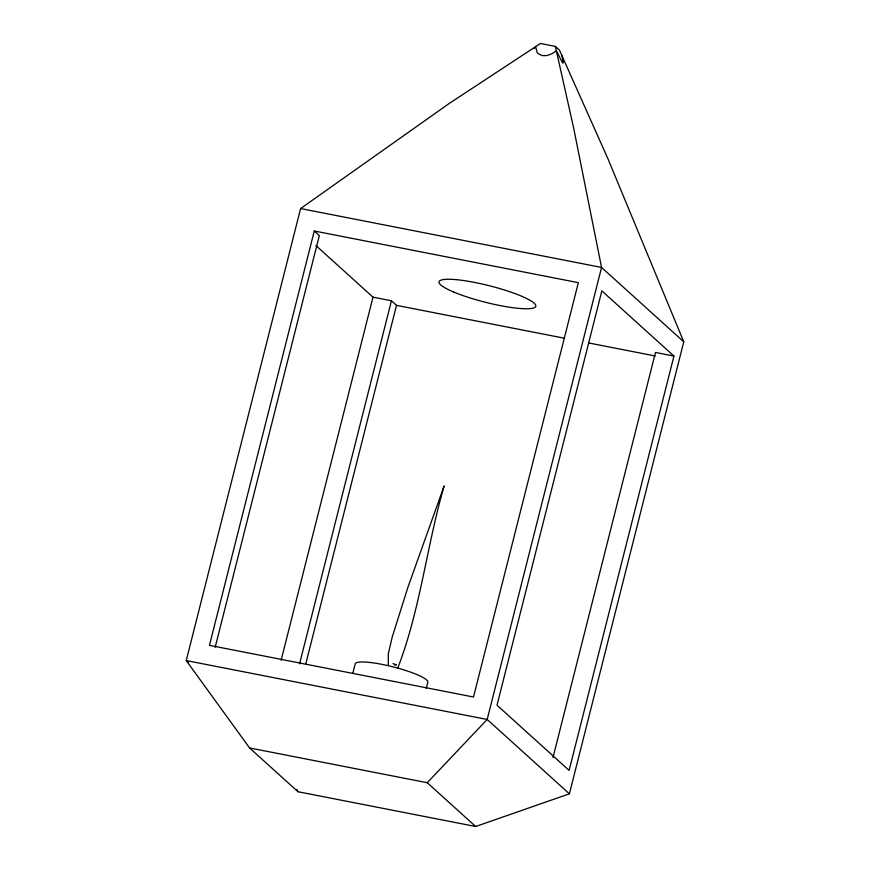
<?xml version="1.0" encoding="UTF-8"?>
<svg xmlns="http://www.w3.org/2000/svg" width="870" height="870" viewBox="0 0 870 870"><rect width="100%" height="100%" fill="white"/><g stroke="black" fill="none" stroke-linecap="round" stroke-linejoin="round"><path stroke-width="1.3" d="M300.607 208.561L186.234 660.569L249.581 747.95L297.986 791.733L475.662 826.5L569.393 793.821L683.766 341.801L607.902 158.666L559.475 50.145L555.354 46.414L540.466 43.5L449.442 103.312L300.607 208.561L601.561 267.449L683.766 341.801M314.287 230.996L209.442 645.344L473.497 697.011L578.343 282.674L314.287 230.996L319.344 235.574L215.173 647.291M281.13 660.21L372.991 297.17L315.919 245.547M299.574 663.821L391.435 300.781L372.991 297.17M305.631 664.452L396.502 305.359L391.435 300.781M352.828 673.315L355.145 664.169A37.475 6.384 14.2 0 1 391.304 666.42A37.475 6.384 14.2 0 1 427.877 681.928L426.224 688.464M552.983 757.585L655.491 352.459L673.945 356.069L569.1 770.407L497.009 705.2L601.855 290.863L673.945 356.069M397.742 668.116C420.362 609.642 426.659 546.077 444.124 485.971L407.791 587.631L392.261 636.938L388.314 653.761L388.314 665.561M534.18 48.633C536.812 43.152 535.55 53.548 538.769 53.973L542.401 55.636L546.915 55.571L551.765 53.842L556.343 50.808L562.575 62.955L563.281 62.803L562.096 56.006M249.581 747.95L427.257 782.717L487.189 719.457L601.561 267.449L573.558 127.596L555.354 46.414M394.458 664.865L396.437 664.876L393.033 663.571M396.502 305.359L564.532 338.245M588.544 342.932L655.219 355.982M569.393 793.821L487.189 719.457L186.234 660.569L188.235 662.385M427.257 782.717L475.662 826.5M296.757 789.362L297.986 791.733M453.379 291.896A49.905 8.493 14.2 0 0 534.267 307.719A49.905 8.493 14.2 0 0 474.618 282.435A49.905 8.493 14.2 0 0 453.379 291.896"/></g></svg>
